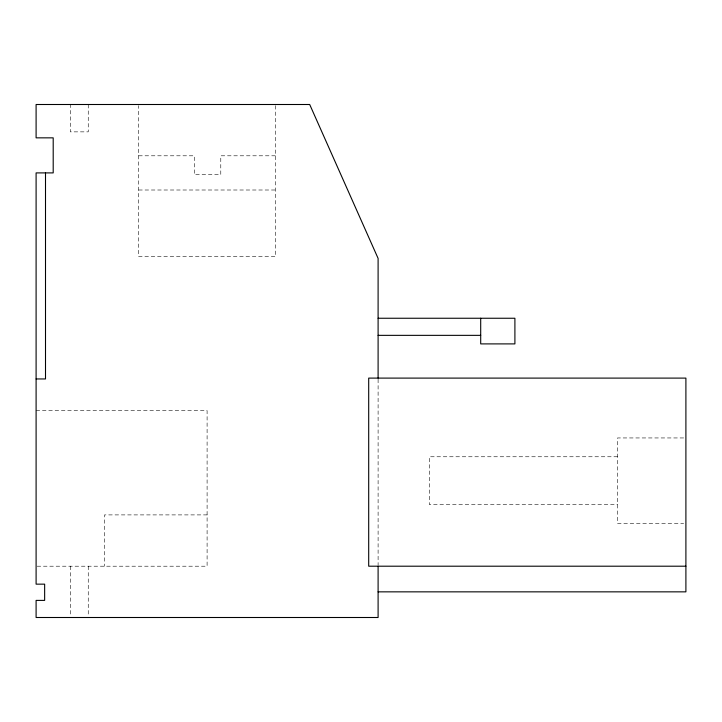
<?xml version="1.0" encoding="UTF-8"?>
<svg xmlns="http://www.w3.org/2000/svg" width="722" height="722" viewBox="0 0 722 722"><rect width="100%" height="100%" fill="white"/><g stroke="black" fill="none" stroke-linecap="round" stroke-linejoin="round"><path stroke-width="0.54" stroke-dasharray="3.61 2.71" d="M138.696 155.799L194.272 155.799L194.272 174.607L220.779 174.607L220.779 155.799L275.497 155.799M138.696 190.003L275.497 190.003M36.1 410.592L207.097 410.592L207.097 566.201L36.1 566.201M683.662 437.947L617.5 437.947L617.5 523.45L683.662 523.45M617.5 456.764L429.4 456.764L429.4 504.642L617.5 504.642M207.097 514.903L104.5 514.903L104.5 566.201M378.102 379.23L378.102 565.073M275.497 105.629L275.497 256.689L138.696 256.689L138.696 105.629M88.255 104.5L88.255 131.864L70.296 131.864L70.296 104.5M88.255 566.201L88.255 616.38M70.296 566.201L70.296 616.38"/><path stroke-width="1.08" d="M378.102 318.249L514.903 318.249L514.903 343.898L480.699 343.898L480.699 318.249M378.102 335.351L480.699 335.351M36.1 378.951L45.504 378.951L45.504 172.901M685.9 566.201L368.698 566.201L368.698 378.102L685.9 378.102L685.9 591.85L378.102 591.85M378.102 378.102L378.102 258.404L309.702 104.5L36.1 104.5L36.1 137.848L53.202 137.848L53.202 172.901L36.1 172.901L36.1 584.152L44.647 584.152L44.647 600.397L36.1 600.397L36.1 617.5L378.102 617.5L378.102 566.201"/></g></svg>
